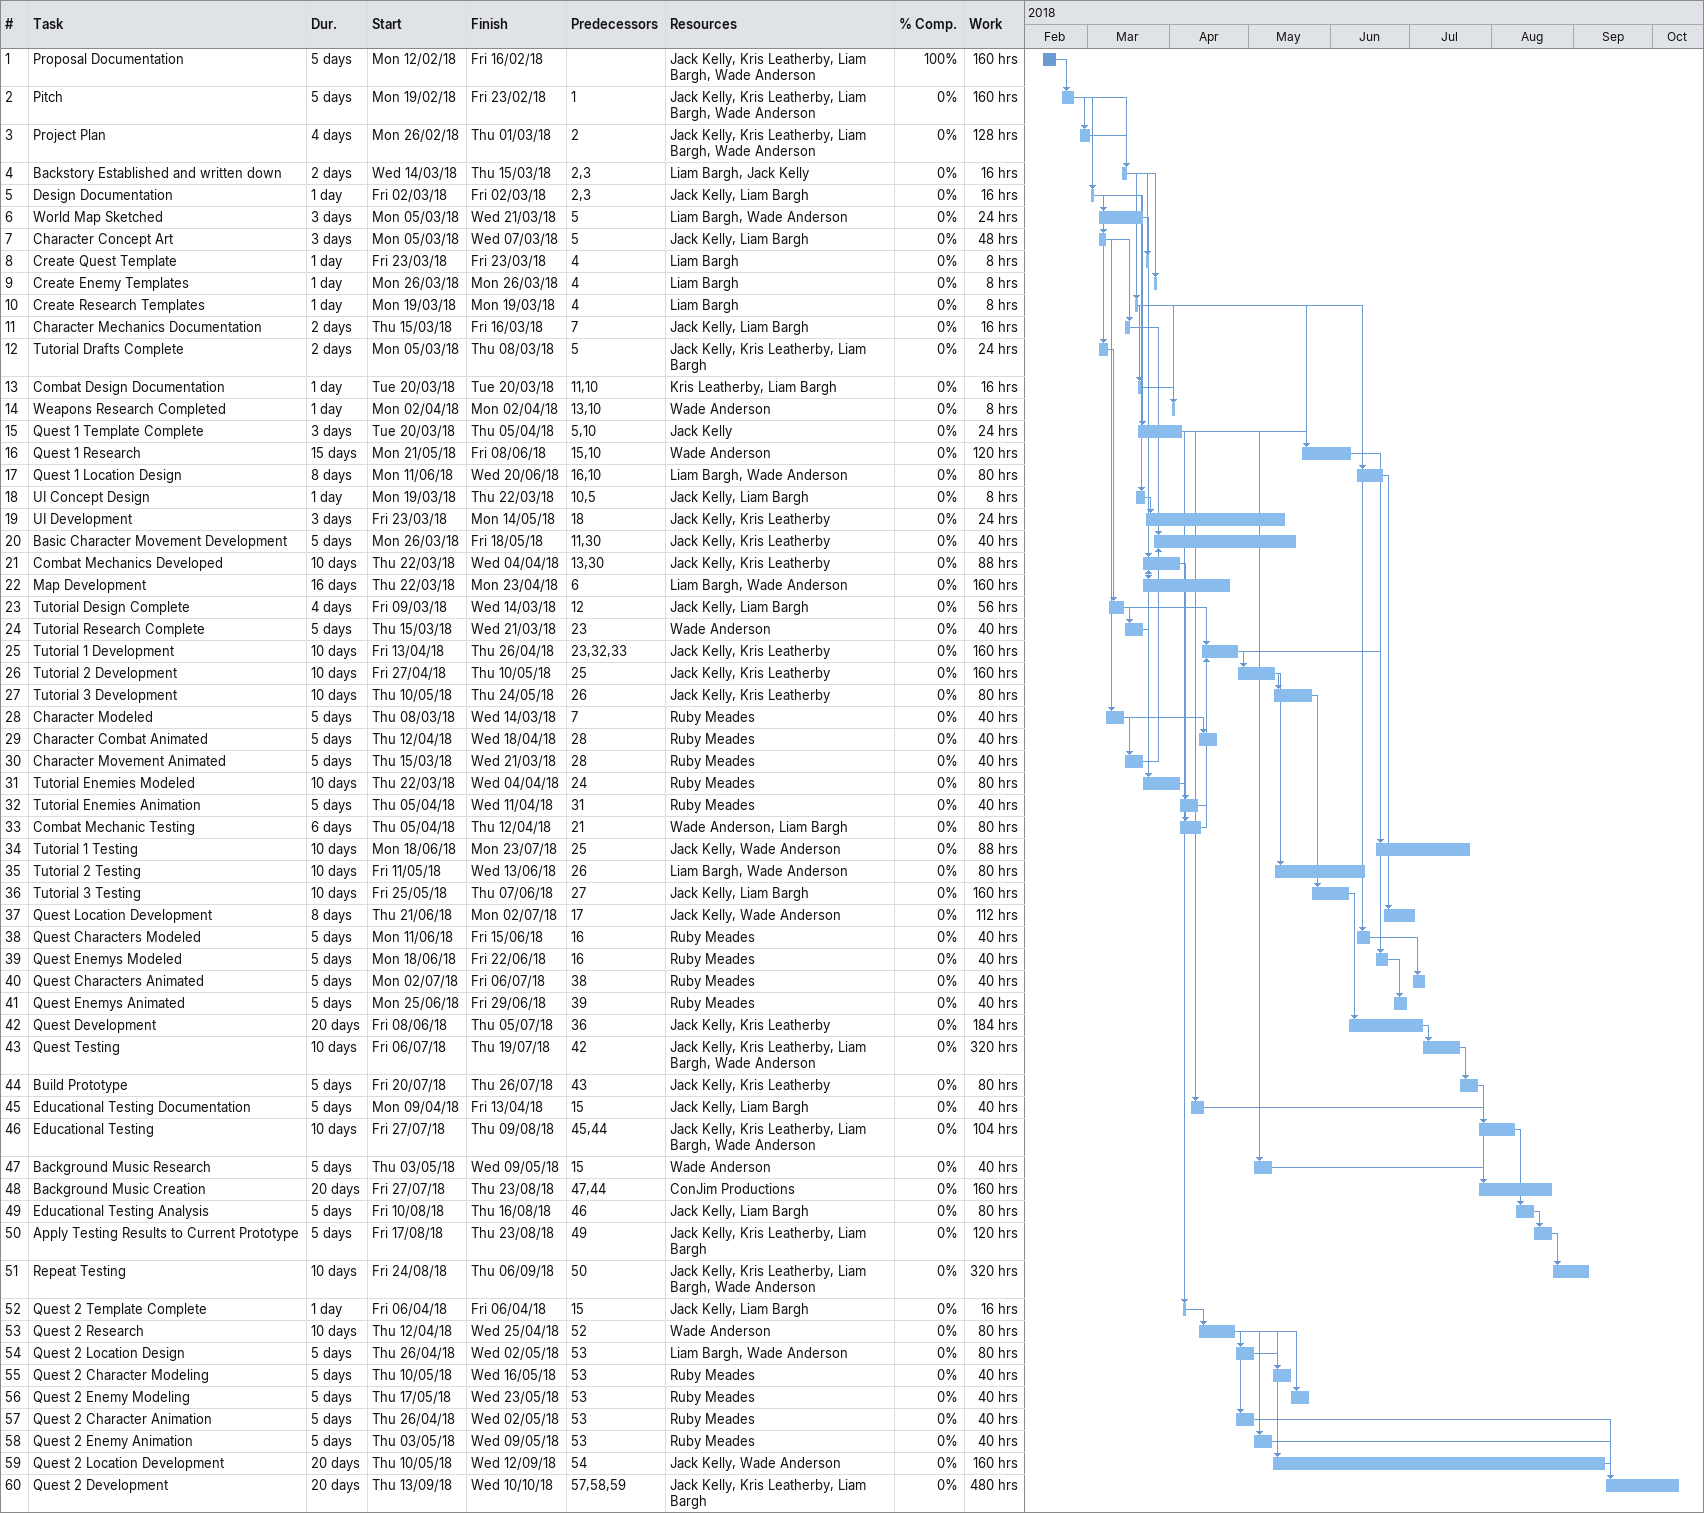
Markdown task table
| ID | Task | Duration | Start | Finish | Predecessors | Resources | % complete | Work (h) |
|---|---|---|---|---|---|---|---|---|
| 1 | Proposal Documentation | 5d | 2018-02-12 | 2018-02-16 |  | Jack Kelly, Kris Leatherby, Liam Bargh, Wade Anderson | 100 | 160 |
| 2 | Pitch | 5d | 2018-02-19 | 2018-02-23 | 1 | Jack Kelly, Kris Leatherby, Liam Bargh, Wade Anderson | 0 | 160 |
| 3 | Project Plan | 4d | 2018-02-26 | 2018-03-01 | 2 | Jack Kelly, Kris Leatherby, Liam Bargh, Wade Anderson | 0 | 128 |
| 4 | Backstory Established and written down | 2d | 2018-03-14 | 2018-03-15 | 2, 3 | Liam Bargh, Jack Kelly | 0 | 16 |
| 5 | Design Documentation | 1d | 2018-03-02 | 2018-03-02 | 2, 3 | Jack Kelly, Liam Bargh | 0 | 16 |
| 6 | World Map Sketched | 3d | 2018-03-05 | 2018-03-21 | 5 | Liam Bargh, Wade Anderson | 0 | 24 |
| 7 | Character Concept Art | 3d | 2018-03-05 | 2018-03-07 | 5 | Jack Kelly, Liam Bargh | 0 | 48 |
| 8 | Create Quest Template | 1d | 2018-03-23 | 2018-03-23 | 4 | Liam Bargh | 0 | 8 |
| 9 | Create Enemy Templates | 1d | 2018-03-26 | 2018-03-26 | 4 | Liam Bargh | 0 | 8 |
| 10 | Create Research Templates | 1d | 2018-03-19 | 2018-03-19 | 4 | Liam Bargh | 0 | 8 |
| 11 | Character Mechanics Documentation | 2d | 2018-03-15 | 2018-03-16 | 7 | Jack Kelly, Liam Bargh | 0 | 16 |
| 12 | Tutorial Drafts Complete | 2d | 2018-03-05 | 2018-03-08 | 5 | Jack Kelly, Kris Leatherby, Liam Bargh | 0 | 24 |
| 13 | Combat Design Documentation | 1d | 2018-03-20 | 2018-03-20 | 11, 10 | Kris Leatherby, Liam Bargh | 0 | 16 |
| 14 | Weapons Research Completed | 1d | 2018-04-02 | 2018-04-02 | 13, 10 | Wade Anderson | 0 | 8 |
| 15 | Quest 1 Template Complete | 3d | 2018-03-20 | 2018-04-05 | 5, 10 | Jack Kelly | 0 | 24 |
| 16 | Quest 1 Research | 15d | 2018-05-21 | 2018-06-08 | 15, 10 | Wade Anderson | 0 | 120 |
| 17 | Quest 1 Location Design | 8d | 2018-06-11 | 2018-06-20 | 16, 10 | Liam Bargh, Wade Anderson | 0 | 80 |
| 18 | UI Concept Design | 1d | 2018-03-19 | 2018-03-22 | 10, 5 | Jack Kelly, Liam Bargh | 0 | 8 |
| 19 | UI Development | 3d | 2018-03-23 | 2018-05-14 | 18 | Jack Kelly, Kris Leatherby | 0 | 24 |
| 20 | Basic Character Movement Development | 5d | 2018-03-26 | 2018-05-18 | 11, 30 | Jack Kelly, Kris Leatherby | 0 | 40 |
| 21 | Combat Mechanics Developed | 10d | 2018-03-22 | 2018-04-04 | 13, 30 | Jack Kelly, Kris Leatherby | 0 | 88 |
| 22 | Map Development | 16d | 2018-03-22 | 2018-04-23 | 6 | Liam Bargh, Wade Anderson | 0 | 160 |
| 23 | Tutorial Design Complete | 4d | 2018-03-09 | 2018-03-14 | 12 | Jack Kelly, Liam Bargh | 0 | 56 |
| 24 | Tutorial Research Complete | 5d | 2018-03-15 | 2018-03-21 | 23 | Wade Anderson | 0 | 40 |
| 25 | Tutorial 1 Development | 10d | 2018-04-13 | 2018-04-26 | 23, 32, 33 | Jack Kelly, Kris Leatherby | 0 | 160 |
| 26 | Tutorial 2 Development | 10d | 2018-04-27 | 2018-05-10 | 25 | Jack Kelly, Kris Leatherby | 0 | 160 |
| 27 | Tutorial 3 Development | 10d | 2018-05-10 | 2018-05-24 | 26 | Jack Kelly, Kris Leatherby | 0 | 80 |
| 28 | Character Modeled | 5d | 2018-03-08 | 2018-03-14 | 7 | Ruby Meades | 0 | 40 |
| 29 | Character Combat Animated | 5d | 2018-04-12 | 2018-04-18 | 28 | Ruby Meades | 0 | 40 |
| 30 | Character Movement Animated | 5d | 2018-03-15 | 2018-03-21 | 28 | Ruby Meades | 0 | 40 |
| 31 | Tutorial Enemies Modeled | 10d | 2018-03-22 | 2018-04-04 | 24 | Ruby Meades | 0 | 80 |
| 32 | Tutorial Enemies Animation | 5d | 2018-04-05 | 2018-04-11 | 31 | Ruby Meades | 0 | 40 |
| 33 | Combat Mechanic Testing | 6d | 2018-04-05 | 2018-04-12 | 21 | Wade Anderson, Liam Bargh | 0 | 80 |
| 34 | Tutorial 1 Testing | 10d | 2018-06-18 | 2018-07-23 | 25 | Jack Kelly, Wade Anderson | 0 | 88 |
| 35 | Tutorial 2 Testing | 10d | 2018-05-11 | 2018-06-13 | 26 | Liam Bargh, Wade Anderson | 0 | 80 |
| 36 | Tutorial 3 Testing | 10d | 2018-05-25 | 2018-06-07 | 27 | Jack Kelly, Liam Bargh | 0 | 160 |
| 37 | Quest Location Development | 8d | 2018-06-21 | 2018-07-02 | 17 | Jack Kelly, Wade Anderson | 0 | 112 |
| 38 | Quest Characters Modeled | 5d | 2018-06-11 | 2018-06-15 | 16 | Ruby Meades | 0 | 40 |
| 39 | Quest Enemys Modeled | 5d | 2018-06-18 | 2018-06-22 | 16 | Ruby Meades | 0 | 40 |
| 40 | Quest Characters Animated | 5d | 2018-07-02 | 2018-07-06 | 38 | Ruby Meades | 0 | 40 |
| 41 | Quest Enemys Animated | 5d | 2018-06-25 | 2018-06-29 | 39 | Ruby Meades | 0 | 40 |
| 42 | Quest Development | 20d | 2018-06-08 | 2018-07-05 | 36 | Jack Kelly, Kris Leatherby | 0 | 184 |
| 43 | Quest Testing | 10d | 2018-07-06 | 2018-07-19 | 42 | Jack Kelly, Kris Leatherby, Liam Bargh, Wade Anderson | 0 | 320 |
| 44 | Build Prototype | 5d | 2018-07-20 | 2018-07-26 | 43 | Jack Kelly, Kris Leatherby | 0 | 80 |
| 45 | Educational Testing Documentation | 5d | 2018-04-09 | 2018-04-13 | 15 | Jack Kelly, Liam Bargh | 0 | 40 |
| 46 | Educational Testing | 10d | 2018-07-27 | 2018-08-09 | 45, 44 | Jack Kelly, Kris Leatherby, Liam Bargh, Wade Anderson | 0 | 104 |
| 47 | Background Music Research | 5d | 2018-05-03 | 2018-05-09 | 15 | Wade Anderson | 0 | 40 |
| 48 | Background Music Creation | 20d | 2018-07-27 | 2018-08-23 | 47, 44 | ConJim Productions | 0 | 160 |
| 49 | Educational Testing Analysis | 5d | 2018-08-10 | 2018-08-16 | 46 | Jack Kelly, Liam Bargh | 0 | 80 |
| 50 | Apply Testing Results to Current Prototype | 5d | 2018-08-17 | 2018-08-23 | 49 | Jack Kelly, Kris Leatherby, Liam Bargh | 0 | 120 |
| 51 | Repeat Testing | 10d | 2018-08-24 | 2018-09-06 | 50 | Jack Kelly, Kris Leatherby, Liam Bargh, Wade Anderson | 0 | 320 |
| 52 | Quest 2 Template Complete | 1d | 2018-04-06 | 2018-04-06 | 15 | Jack Kelly, Liam Bargh | 0 | 16 |
| 53 | Quest 2 Research | 10d | 2018-04-12 | 2018-04-25 | 52 | Wade Anderson | 0 | 80 |
| 54 | Quest 2 Location Design | 5d | 2018-04-26 | 2018-05-02 | 53 | Liam Bargh, Wade Anderson | 0 | 80 |
| 55 | Quest 2 Character Modeling | 5d | 2018-05-10 | 2018-05-16 | 53 | Ruby Meades | 0 | 40 |
| 56 | Quest 2 Enemy Modeling | 5d | 2018-05-17 | 2018-05-23 | 53 | Ruby Meades | 0 | 40 |
| 57 | Quest 2 Character Animation | 5d | 2018-04-26 | 2018-05-02 | 53 | Ruby Meades | 0 | 40 |
| 58 | Quest 2 Enemy Animation | 5d | 2018-05-03 | 2018-05-09 | 53 | Ruby Meades | 0 | 40 |
| 59 | Quest 2 Location Development | 20d | 2018-05-10 | 2018-09-12 | 54 | Jack Kelly, Wade Anderson | 0 | 160 |
| 60 | Quest 2 Development | 20d | 2018-09-13 | 2018-10-10 | 57, 58, 59 | Jack Kelly, Kris Leatherby, Liam Bargh | 0 | 480 |
